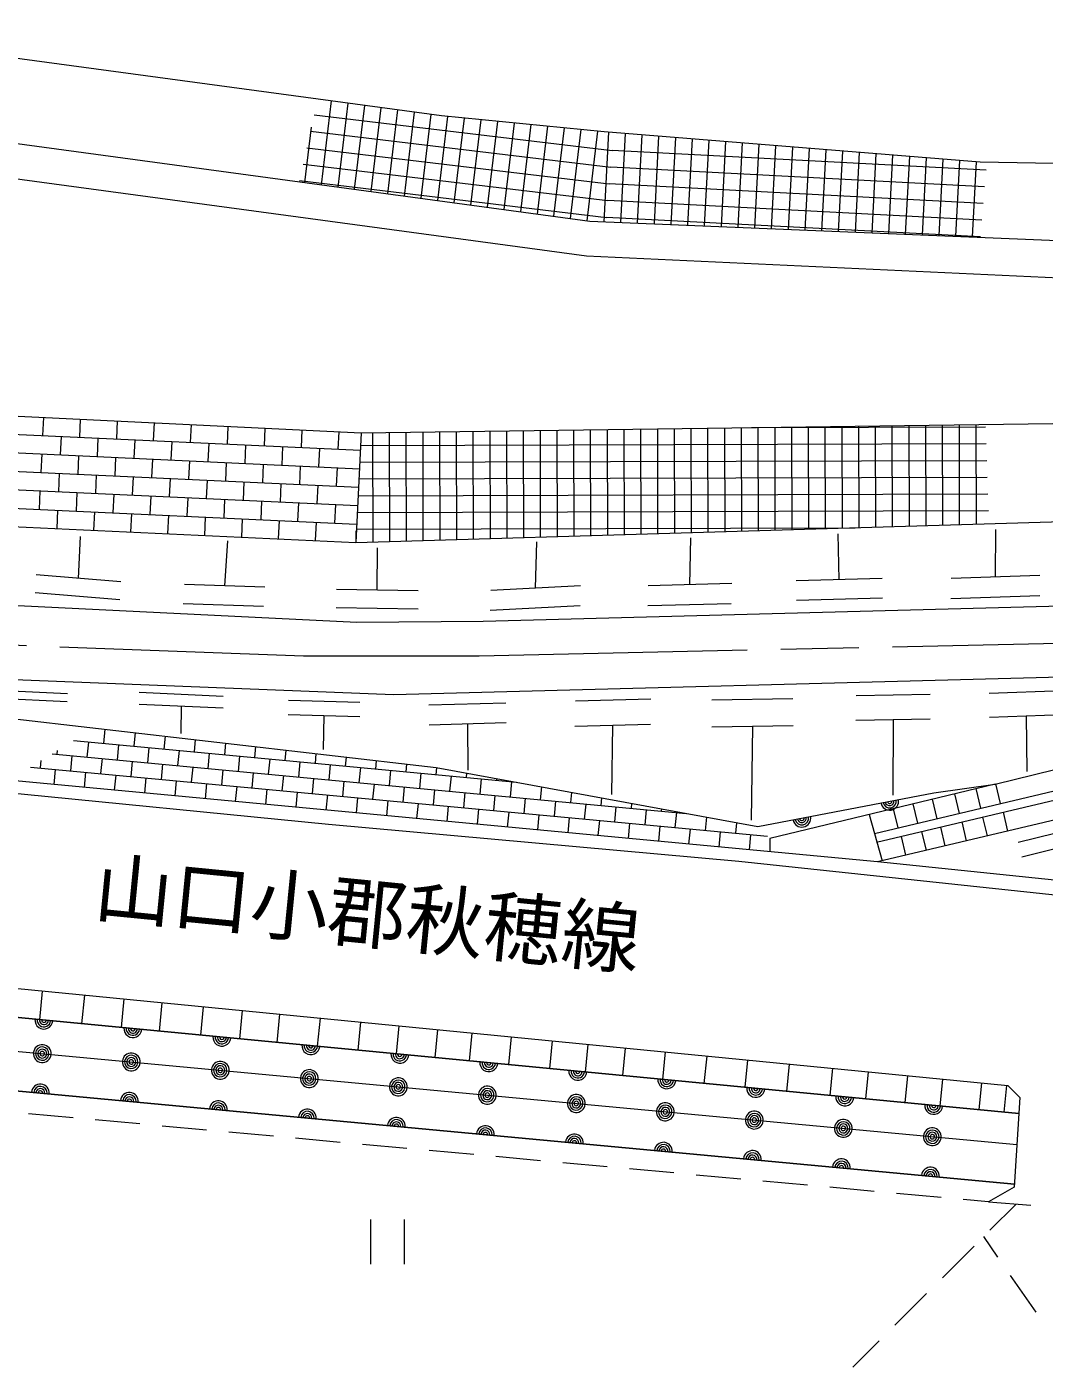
# Model space of a CAD drawing. Units: millimetres, scale not verified. Extents: x 40000 to 680000, y 20000 to 380000.
# Drawn here: x 186240 to 231760, y 240549 to 300553 of the extents above; entities that cross this region are included whole.
import ezdxf
from ezdxf.enums import TextEntityAlignment as Align

# ---------------------------------------------------------------- set-up
doc = ezdxf.new("R2010")
doc.units = ezdxf.units.MM
doc.header["$LTSCALE"] = 1000
doc.linetypes.add('CHAIN', pattern=[18.5, 12, -1.5, 3.5, -1.5])
doc.layers.add('M-BGD', color=7, linetype='Continuous', lineweight=13)
doc.layers.add('M-BMK', color=2, linetype='CHAIN', lineweight=13)
doc.layers.add('M-BGD-HTXT', color=7, linetype='Continuous')
doc.styles.add('ＭＳ ゴシック', font='')
doc.styles.get('ＭＳ ゴシック').set_extended_font_data('MS Gothic')

msp = doc.modelspace()

# ---------------------------------------------------------------- linework, layer by layer
at = {"layer": 'M-BGD'}
for p, q in [((204793, 296565), (175361, 300553)), ((199421, 293481), (199871, 297232)), ((200164, 293380), (200614, 297132)), ((200908, 293279), (201357, 297031)), ((173521, 296991), (211429, 291853)), ((199098, 296610), (212432, 295013)), ((201651, 293178), (202100, 296930)), ((202394, 293078), (202844, 296829)), ((203137, 292977), (203587, 296729)), ((203881, 292876), (204330, 296628)), ((204624, 292775), (205075, 296538)), ((212067, 295855), (204793, 296565)), ((205367, 292675), (205822, 296465)), ((198678, 293581), (198974, 296054)), ((198934, 295875), (212368, 294265)), ((206111, 292574), (206568, 296392)), ((206854, 292473), (207315, 296319)), ((207597, 292372), (208061, 296246)), ((208341, 292272), (208808, 296173)), ((209084, 292171), (209555, 296100)), ((209827, 292070), (210301, 296027)), ((210570, 291969), (211048, 295954)), ((211314, 291869), (211795, 295881)), ((228894, 294494), (212067, 295855)), ((212071, 291827), (212281, 295837)), ((211275, 290287), (171672, 295646)), ((212820, 291796), (213029, 295777)), ((213570, 291765), (213777, 295716)), ((214319, 291734), (214524, 295656)), ((215068, 291703), (215272, 295595)), ((215818, 291672), (216020, 295535)), ((216567, 291641), (216768, 295474)), ((217317, 291610), (217516, 295414)), ((218066, 291579), (218264, 295353)), ((218815, 291548), (219012, 295293)), ((219565, 291517), (219760, 295232)), ((198770, 295139), (212303, 293517)), ((229158, 294136), (212432, 295013)), ((220314, 291486), (220507, 295172)), ((221064, 291455), (221255, 295111)), ((221813, 291424), (222003, 295051)), ((222562, 291394), (222751, 294990)), ((223312, 291363), (223499, 294930)), ((224061, 291332), (224247, 294869)), ((224811, 291301), (224995, 294809)), ((225560, 291270), (225742, 294748)), ((226309, 291239), (226490, 294688)), ((227059, 291208), (227238, 294628)), ((198606, 294403), (212239, 292770)), ((229097, 293388), (212368, 294265)), ((227808, 291177), (227986, 294567)), ((228558, 291146), (228734, 294507)), ((233022, 294426), (228894, 294494)), ((198442, 293668), (212175, 292022)), ((229037, 292640), (212303, 293517)), ((228976, 291893), (212239, 292770)), ((211429, 291853), (240241, 290664)), ((228915, 291145), (212175, 292022)), ((240268, 288936), (211275, 290287)), ((183980, 283217), (201204, 282377)), ((186958, 282257), (186995, 283070)), ((188610, 282180), (188648, 282989)), ((190262, 282104), (190300, 282909)), ((191915, 282027), (191952, 282828)), ((193567, 281951), (193604, 282748)), ((195220, 281874), (195256, 282667)), ((201204, 282377), (232142, 282797)), ((218670, 282614), (229133, 282645)), ((219730, 278022), (219717, 282628)), ((220480, 278044), (220467, 282638)), ((221230, 278066), (221216, 282649)), ((221980, 278088), (221966, 282659)), ((222730, 278111), (222716, 282669)), ((223480, 278133), (223466, 282679)), ((224230, 278155), (224216, 282689)), ((224980, 278177), (224966, 282699)), ((225729, 278199), (225716, 282710)), ((226479, 278221), (226466, 282720)), ((227229, 278243), (227216, 282730)), ((227979, 278265), (227966, 282740)), ((228729, 278288), (228716, 282750)), ((180974, 282535), (201164, 281598)), ((187746, 281393), (187784, 282219)), ((189398, 281316), (189436, 282142)), ((191050, 281239), (191089, 282066)), ((196872, 281797), (196909, 282587)), ((198524, 281721), (198561, 282506)), ((200177, 281644), (200213, 282426)), ((201204, 282377), (200954, 277468)), ((201731, 277491), (201717, 282384)), ((202481, 277513), (202467, 282394)), ((203231, 277535), (203217, 282405)), ((203981, 277557), (203967, 282415)), ((204731, 277580), (204717, 282425)), ((205481, 277602), (205467, 282435)), ((206231, 277624), (206217, 282445)), ((206981, 277646), (206967, 282455)), ((207731, 277668), (207717, 282466)), ((208481, 277690), (208467, 282476)), ((209231, 277712), (209217, 282486)), ((209981, 277734), (209967, 282496)), ((210731, 277757), (210717, 282506)), ((211481, 277779), (211467, 282516)), ((212231, 277801), (212217, 282527)), ((212981, 277823), (212967, 282537)), ((213730, 277845), (213717, 282547)), ((214480, 277867), (214467, 282557)), ((215230, 277889), (215217, 282567)), ((215980, 277911), (215967, 282577)), ((216730, 277934), (216717, 282588)), ((217480, 277956), (217467, 282598)), ((218230, 277978), (218217, 282608)), ((218980, 278000), (218967, 282618)), ((180149, 281745), (201122, 280772)), ((186881, 280605), (186919, 281431)), ((192703, 281163), (192741, 281989)), ((194355, 281086), (194393, 281912)), ((196008, 281009), (196046, 281836)), ((197660, 280933), (197698, 281759)), ((199312, 280856), (199351, 281682)), ((201175, 281813), (229160, 281895)), ((179325, 280955), (201080, 279946)), ((188533, 280528), (188572, 281354)), ((190186, 280451), (190224, 281278)), ((191838, 280375), (191877, 281201)), ((193491, 280298), (193529, 281124)), ((195143, 280222), (195181, 281048)), ((196795, 280145), (196834, 280971)), ((198448, 280068), (198486, 280895)), ((201137, 281063), (229188, 281145)), ((139014, 280340), (200954, 277468)), ((187669, 279740), (187707, 280566)), ((189321, 279664), (189360, 280490)), ((190974, 279587), (191012, 280413)), ((192626, 279510), (192664, 280337)), ((194279, 279434), (194317, 280260)), ((200100, 279992), (200139, 280818)), ((201099, 280313), (229215, 280395)), ((178500, 280165), (201038, 279120)), ((186804, 278952), (186843, 279778)), ((188457, 278876), (188495, 279702)), ((190109, 278799), (190148, 279625)), ((195931, 279357), (195969, 280183)), ((197583, 279280), (197622, 280107)), ((199236, 279204), (199274, 280030)), ((201060, 279563), (229243, 279645)), ((177676, 279376), (200996, 278294)), ((191762, 278722), (191800, 279549)), ((193414, 278646), (193452, 279472)), ((195066, 278569), (195105, 279395)), ((196719, 278493), (196757, 279319)), ((198371, 278416), (198410, 279242)), ((200024, 278339), (200062, 279165)), ((187592, 278088), (187631, 278914)), ((189245, 278011), (189283, 278837)), ((190897, 277935), (190935, 278761)), ((192549, 277858), (192588, 278684)), ((194202, 277781), (194240, 278607)), ((195854, 277705), (195893, 278531)), ((197507, 277628), (197545, 278454)), ((200954, 277468), (251231, 278951)), ((201022, 278813), (229270, 278895)), ((199159, 277551), (199197, 278378)), ((200981, 277469), (200980, 277986)), ((200984, 278063), (223306, 278128)), ((222585, 275802), (222546, 277852)), ((229584, 275926), (229591, 278054)), ((188549, 275863), (188644, 277740)), ((195099, 275527), (195240, 277538)), ((201919, 275331), (201926, 277224)), ((209006, 275420), (209061, 277493)), ((215910, 275576), (215950, 277672)), ((190448, 275711), (186651, 276014)), ((196896, 275467), (193302, 275588)), ((211016, 275521), (206997, 275319)), ((217778, 275626), (214042, 275525)), ((224514, 275853), (220657, 275752)), ((231573, 275996), (227595, 275855)), ((190407, 274907), (186611, 275210)), ((203746, 275301), (200091, 275361)), ((206659, 273947), (252803, 275164)), ((224531, 274974), (220674, 274873)), ((231569, 275084), (227591, 274943)), ((183969, 274741), (201009, 273897)), ((196835, 274605), (193241, 274726)), ((203743, 274490), (200088, 274550)), ((210992, 274632), (206974, 274430)), ((217761, 274728), (214026, 274627)), ((201009, 273897), (206659, 273947)), ((164574, 272026), (204561, 267396)), ((202652, 270662), (250983, 271943)), ((229569, 266654), (250983, 271943)), ((224300, 263170), (136413, 271435)), ((177529, 271660), (202652, 270662)), ((184292, 270884), (188053, 270705)), ((191263, 270765), (195023, 270595)), ((223344, 270621), (226665, 270684)), ((224168, 264436), (251266, 270893)), ((229305, 270724), (232590, 270841)), ((184282, 270523), (188042, 270343)), ((191261, 270234), (195021, 270064)), ((193141, 270149), (193138, 268910)), ((197943, 270411), (201147, 270321)), ((204229, 270197), (207675, 270296)), ((210786, 270376), (214161, 270466)), ((216885, 270426), (220519, 270480)), ((224261, 264047), (251358, 270504)), ((197929, 269762), (201133, 269672)), ((199531, 269717), (199500, 268202)), ((223339, 269514), (226660, 269577)), ((251601, 269649), (224300, 263170)), ((224999, 269546), (224984, 266160)), ((229317, 269654), (232602, 269771)), ((230960, 269713), (230988, 267217)), ((189685, 268472), (189745, 269111)), ((191037, 268345), (191095, 268955)), ((204235, 269304), (207681, 269403)), ((205958, 269353), (205972, 267270)), ((210765, 269251), (214140, 269341)), ((212452, 269296), (212394, 266193)), ((216895, 269215), (220529, 269268)), ((218712, 269241), (218644, 265038)), ((188332, 268599), (208155, 266735)), ((188945, 267859), (189009, 268535)), ((190298, 267732), (190361, 268408)), ((191650, 267605), (191714, 268281)), ((192390, 268217), (192444, 268799)), ((193742, 268090), (193794, 268642)), ((195095, 267963), (195144, 268486)), ((196447, 267836), (196493, 268330)), ((186853, 267374), (186885, 267712)), ((187367, 268007), (215743, 265339)), ((187593, 267986), (187609, 268155)), ((188205, 267246), (188269, 267923)), ((189558, 267119), (189621, 267795)), ((190910, 266992), (190974, 267668)), ((193002, 267478), (193066, 268154)), ((194355, 267350), (194418, 268027)), ((195707, 267223), (195771, 267899)), ((197060, 267096), (197123, 267772)), ((197799, 267709), (197843, 268174)), ((198412, 266969), (198475, 267645)), ((199152, 267581), (199193, 268017)), ((200504, 267454), (200542, 267861)), ((201856, 267327), (201892, 267705)), ((186402, 267416), (219381, 264315)), ((187466, 266634), (187529, 267310)), ((188818, 266507), (188882, 267183)), ((190170, 266380), (190234, 267056)), ((192263, 266865), (192326, 267541)), ((193615, 266738), (193679, 267414)), ((194967, 266611), (195031, 267287)), ((196320, 266483), (196383, 267160)), ((197672, 266356), (197736, 267032)), ((199764, 266842), (199828, 267518)), ((201117, 266714), (201180, 267391)), ((202469, 266587), (202533, 267263)), ((203209, 267200), (203242, 267549)), ((203821, 266460), (203885, 267136)), ((204561, 267396), (218953, 264748)), ((204561, 267073), (204591, 267390)), ((205914, 266945), (205932, 267144)), ((178162, 266983), (199745, 264852)), ((191523, 266252), (191586, 266929)), ((192875, 266125), (192939, 266801)), ((194228, 265998), (194291, 266674)), ((195580, 265871), (195644, 266547)), ((196932, 265744), (196996, 266420)), ((199025, 266229), (199088, 266905)), ((200377, 266102), (200440, 266778)), ((201729, 265975), (201793, 266651)), ((203082, 265847), (203145, 266524)), ((205174, 266333), (205237, 267009)), ((206526, 266206), (206590, 266882)), ((207266, 266818), (207273, 266897)), ((207879, 266078), (207942, 266755)), ((209231, 265951), (209285, 266527)), ((229569, 266654), (219484, 264210)), ((226817, 266265), (229569, 266654)), ((228931, 265571), (228721, 266449)), ((229806, 265779), (229596, 266661)), ((198285, 265616), (198348, 266293)), ((199637, 265489), (199701, 266165)), ((200989, 265362), (201053, 266038)), ((202342, 265235), (202405, 265911)), ((204434, 265720), (204498, 266396)), ((205786, 265593), (205850, 266269)), ((207139, 265466), (207202, 266142)), ((208491, 265339), (208555, 266015)), ((209844, 265211), (209907, 265888)), ((210583, 265824), (210626, 266280)), ((211936, 265697), (211967, 266033)), ((218953, 264748), (226817, 266265)), ((218953, 264748), (226817, 266265)), ((226965, 265102), (226757, 265973)), ((227974, 265343), (227766, 266217)), ((203694, 265108), (203758, 265784)), ((205047, 264980), (205110, 265657)), ((206399, 264853), (206463, 265529)), ((207751, 264726), (207815, 265402)), ((209104, 264599), (209167, 265275)), ((211196, 265084), (211260, 265760)), ((212548, 264957), (212612, 265633)), ((213288, 265570), (213309, 265787)), ((213901, 264830), (213964, 265506)), ((214641, 265443), (214650, 265540)), ((215253, 264703), (215317, 265379)), ((223932, 265288), (224506, 263219)), ((225228, 264689), (225023, 265552)), ((226107, 264898), (225900, 265765)), ((229922, 265396), (230123, 264552)), ((199745, 264852), (218103, 263199)), ((210456, 264472), (210520, 265148)), ((211809, 264345), (211872, 265021)), ((213161, 264217), (213225, 264894)), ((214513, 264090), (214577, 264766)), ((215866, 263963), (215929, 264639)), ((216606, 264576), (216662, 265170)), ((217958, 264448), (218003, 264923)), ((227116, 264727), (227317, 263886)), ((228075, 264956), (228276, 264113)), ((229008, 265178), (229209, 264335)), ((230593, 264049), (235036, 265139)), ((217218, 263836), (217282, 264512)), ((218571, 263709), (218634, 264385)), ((219484, 264210), (219478, 263623)), ((225359, 264309), (225559, 263469)), ((226273, 264526), (226473, 263685)), ((230762, 263402), (235204, 264493)), ((218103, 263199), (261329, 258592)), ((292793, 256047), (224300, 263170)), ((179880, 258079), (230132, 253161)), ((230627, 251902), (179214, 256834)), ((179214, 256834), (230627, 251902)), ((186926, 257389), (186801, 256106)), ((188813, 257204), (188688, 255925)), ((190580, 257032), (190456, 255755)), ((192284, 256865), (192159, 255592)), ((194128, 256684), (194004, 255415)), ((195875, 256513), (195751, 255247)), ((197544, 256350), (197421, 255087)), ((199359, 256172), (199236, 254913)), ((201172, 255995), (201049, 254739)), ((202892, 255827), (202769, 254574)), ((204622, 255657), (204500, 254408)), ((179165, 255311), (230538, 250513)), ((179165, 255311), (230538, 250513)), ((179165, 255311), (230538, 250513)), ((206158, 255507), (206036, 254261)), ((207916, 255335), (207795, 254092)), ((209749, 255156), (209628, 253916)), ((211346, 254999), (211225, 253763)), ((213008, 254837), (212887, 253603)), ((214805, 254661), (214684, 253431)), ((216659, 254479), (216539, 253253)), ((218488, 254300), (218369, 253078)), ((220356, 254117), (220237, 252898)), ((222282, 253929), (222163, 252714)), ((230426, 248749), (179107, 253546)), ((179107, 253546), (230426, 248749)), ((223886, 253772), (223768, 252560)), ((225651, 253599), (225532, 252390)), ((227206, 253447), (227088, 252241)), ((228950, 253276), (228832, 252074)), ((230074, 253166), (229957, 251966)), ((230132, 253161), (230673, 252618)), ((230673, 252618), (230417, 248608)), ((188309, 251712), (186317, 251894)), ((191296, 251437), (189305, 251620)), ((194284, 251163), (192292, 251346)), ((197271, 250889), (195280, 251072)), ((200259, 250615), (198267, 250798)), ((203246, 250341), (201255, 250523)), ((206234, 250066), (204242, 250249)), ((209221, 249792), (207229, 249975)), ((212209, 249518), (210217, 249701)), ((215196, 249244), (213204, 249426)), ((218183, 248969), (216192, 249152)), ((221171, 248695), (219179, 248878)), ((224158, 248421), (222167, 248604)), ((230417, 248608), (229269, 247952)), ((227146, 248147), (225154, 248330)), ((229269, 247952), (228142, 248055)), ((229269, 247952), (231158, 247802)), ((230506, 247854), (229328, 246676)), ((201617, 247164), (201617, 245164)), ((203117, 247164), (203117, 245164)), ((229045, 246393), (229677, 245477)), ((228621, 245969), (227206, 244555)), ((230245, 244654), (231381, 243008)), ((226499, 243848), (225085, 242434)), ((224378, 241727), (223199, 240549))]:
    msp.add_line(p, q, dxfattribs=at)
for centre, radius, start, end in [((224844, 265885), 400, 190.9182, 10.9182), ((224844, 265885), 300, 190.9182, 10.9182), ((224844, 265885), 200, 190.9182, 10.9182), ((224844, 265885), 100, 190.9182, 10.9182), ((220917, 265127), 400, 190.9182, 10.9182), ((220917, 265127), 300, 190.9182, 10.9182), ((220917, 265127), 200, 190.9182, 10.9182), ((220917, 265127), 100, 190.9182, 10.9182), ((187003, 256086), 400, 174.52073, 354.52073), ((187003, 256086), 300, 174.52073, 354.52073), ((187003, 256086), 200, 174.52073, 354.52073), ((187003, 256086), 100, 174.52073, 354.52073), ((190984, 255704), 400, 174.52073, 354.52073), ((190984, 255704), 300, 174.52073, 354.52073), ((190984, 255704), 200, 174.52073, 354.52073), ((190984, 255704), 100, 174.52073, 354.52073), ((194966, 255322), 400, 174.52073, 354.52073), ((194966, 255322), 300, 174.52073, 354.52073), ((194966, 255322), 200, 174.52073, 354.52073), ((194966, 255322), 100, 174.52073, 354.52073), ((186929, 254586), 400, 174.66416, 354.66416), ((186929, 254586), 400, 354.66416, 174.66416), ((186929, 254586), 300, 174.66416, 354.66416), ((186929, 254586), 300, 354.66416, 174.66416), ((186929, 254586), 200, 174.66416, 354.66416), ((186929, 254586), 200, 354.66416, 174.66416), ((186929, 254586), 100, 354.66416, 174.66416), ((186929, 254586), 100, 174.66416, 354.66416), ((190912, 254214), 400, 354.66416, 174.66416), ((190912, 254214), 300, 354.66416, 174.66416), ((198948, 254941), 400, 174.52073, 354.52073), ((198948, 254941), 300, 174.52073, 354.52073), ((198948, 254941), 200, 174.52073, 354.52073), ((198948, 254941), 100, 174.52073, 354.52073), ((202930, 254559), 400, 174.52073, 354.52073), ((202930, 254559), 300, 174.52073, 354.52073), ((202930, 254559), 200, 174.52073, 354.52073), ((202930, 254559), 100, 174.52073, 354.52073), ((190912, 254214), 400, 174.66416, 354.66416), ((190912, 254214), 300, 174.66416, 354.66416), ((190912, 254214), 200, 174.66416, 354.66416), ((190912, 254214), 200, 354.66416, 174.66416), ((190912, 254214), 100, 354.66416, 174.66416), ((190912, 254214), 100, 174.66416, 354.66416), ((194895, 253842), 400, 174.66416, 354.66416), ((194895, 253842), 400, 354.66416, 174.66416), ((194895, 253842), 300, 174.66416, 354.66416), ((194895, 253842), 300, 354.66416, 174.66416), ((194895, 253842), 200, 174.66416, 354.66416), ((194895, 253842), 200, 354.66416, 174.66416), ((194895, 253842), 100, 354.66416, 174.66416), ((194895, 253842), 100, 174.66416, 354.66416), ((198877, 253470), 400, 354.66416, 174.66416), ((206911, 254177), 400, 174.52073, 354.52073), ((206911, 254177), 300, 174.52073, 354.52073), ((206911, 254177), 200, 174.52073, 354.52073), ((206911, 254177), 100, 174.52073, 354.52073), ((210893, 253795), 400, 174.52073, 354.52073), ((210893, 253795), 300, 174.52073, 354.52073), ((186845, 252823), 400, 354.65958, 174.65958), ((198877, 253470), 400, 174.66416, 354.66416), ((198877, 253470), 300, 174.66416, 354.66416), ((198877, 253470), 300, 354.66416, 174.66416), ((198877, 253470), 200, 174.66416, 354.66416), ((198877, 253470), 200, 354.66416, 174.66416), ((198877, 253470), 100, 354.66416, 174.66416), ((198877, 253470), 100, 174.66416, 354.66416), ((202860, 253098), 400, 354.66416, 174.66416), ((202860, 253098), 300, 354.66416, 174.66416), ((202860, 253098), 200, 354.66416, 174.66416), ((210893, 253795), 200, 174.52073, 354.52073), ((210893, 253795), 100, 174.52073, 354.52073), ((214875, 253413), 400, 174.52073, 354.52073), ((214875, 253413), 300, 174.52073, 354.52073), ((214875, 253413), 200, 174.52073, 354.52073), ((214875, 253413), 100, 174.52073, 354.52073), ((186845, 252823), 300, 354.65958, 174.65958), ((186845, 252823), 200, 354.65958, 174.65958), ((186845, 252823), 100, 354.65958, 174.65958), ((190827, 252451), 400, 354.65958, 174.65958), ((190827, 252451), 300, 354.65958, 174.65958), ((190827, 252451), 200, 354.65958, 174.65958), ((202860, 253098), 400, 174.66416, 354.66416), ((202860, 253098), 300, 174.66416, 354.66416), ((202860, 253098), 200, 174.66416, 354.66416), ((202860, 253098), 100, 354.66416, 174.66416), ((202860, 253098), 100, 174.66416, 354.66416), ((206843, 252726), 400, 174.66416, 354.66416), ((206843, 252726), 400, 354.66416, 174.66416), ((206843, 252726), 300, 174.66416, 354.66416), ((206843, 252726), 300, 354.66416, 174.66416), ((206843, 252726), 200, 174.66416, 354.66416), ((206843, 252726), 200, 354.66416, 174.66416), ((206843, 252726), 100, 354.66416, 174.66416), ((206843, 252726), 100, 174.66416, 354.66416), ((210825, 252354), 400, 354.66416, 174.66416), ((210825, 252354), 300, 354.66416, 174.66416), ((218856, 253031), 400, 174.52073, 354.52073), ((218856, 253031), 300, 174.52073, 354.52073), ((218856, 253031), 200, 174.52073, 354.52073), ((218856, 253031), 100, 174.52073, 354.52073), ((222838, 252649), 400, 174.52073, 354.52073), ((222838, 252649), 300, 174.52073, 354.52073), ((222838, 252649), 200, 174.52073, 354.52073), ((222838, 252649), 100, 174.52073, 354.52073), ((190827, 252451), 100, 354.65958, 174.65958), ((194810, 252079), 400, 354.65958, 174.65958), ((194810, 252079), 300, 354.65958, 174.65958), ((194810, 252079), 200, 354.65958, 174.65958), ((194810, 252079), 100, 354.65958, 174.65958), ((198793, 251706), 400, 354.65958, 174.65958), ((210825, 252354), 400, 174.66416, 354.66416), ((210825, 252354), 300, 174.66416, 354.66416), ((210825, 252354), 200, 174.66416, 354.66416), ((210825, 252354), 200, 354.66416, 174.66416), ((210825, 252354), 100, 354.66416, 174.66416), ((210825, 252354), 100, 174.66416, 354.66416), ((214808, 251982), 400, 174.66416, 354.66416), ((214808, 251982), 400, 354.66416, 174.66416), ((214808, 251982), 300, 354.66416, 174.66416), ((214808, 251982), 200, 354.66416, 174.66416), ((214808, 251982), 100, 354.66416, 174.66416), ((226820, 252267), 400, 174.52073, 354.52073), ((226820, 252267), 300, 174.52073, 354.52073), ((226820, 252267), 200, 174.52073, 354.52073), ((226820, 252267), 100, 174.52073, 354.52073), ((198793, 251706), 300, 354.65958, 174.65958), ((198793, 251706), 200, 354.65958, 174.65958), ((198793, 251706), 100, 354.65958, 174.65958), ((202775, 251334), 400, 354.65958, 174.65958), ((202775, 251334), 300, 354.65958, 174.65958), ((202775, 251334), 200, 354.65958, 174.65958), ((202775, 251334), 100, 354.65958, 174.65958), ((214808, 251982), 300, 174.66416, 354.66416), ((214808, 251982), 200, 174.66416, 354.66416), ((214808, 251982), 100, 174.66416, 354.66416), ((218791, 251610), 400, 174.66416, 354.66416), ((218791, 251610), 400, 354.66416, 174.66416), ((218791, 251610), 300, 174.66416, 354.66416), ((218791, 251610), 300, 354.66416, 174.66416), ((218791, 251610), 200, 174.66416, 354.66416), ((218791, 251610), 200, 354.66416, 174.66416), ((218791, 251610), 100, 354.66416, 174.66416), ((218791, 251610), 100, 174.66416, 354.66416), ((222773, 251238), 400, 354.66416, 174.66416), ((222773, 251238), 300, 354.66416, 174.66416), ((222773, 251238), 200, 354.66416, 174.66416), ((206758, 250962), 400, 354.65958, 174.65958), ((206758, 250962), 300, 354.65958, 174.65958), ((206758, 250962), 200, 354.65958, 174.65958), ((206758, 250962), 100, 354.65958, 174.65958), ((210740, 250589), 400, 354.65958, 174.65958), ((210740, 250589), 300, 354.65958, 174.65958), ((222773, 251238), 400, 174.66416, 354.66416), ((222773, 251238), 300, 174.66416, 354.66416), ((222773, 251238), 200, 174.66416, 354.66416), ((222773, 251238), 100, 354.66416, 174.66416), ((222773, 251238), 100, 174.66416, 354.66416), ((226756, 250866), 400, 174.66416, 354.66416), ((226756, 250866), 400, 354.66416, 174.66416), ((226756, 250866), 300, 174.66416, 354.66416), ((226756, 250866), 300, 354.66416, 174.66416), ((226756, 250866), 200, 174.66416, 354.66416), ((226756, 250866), 200, 354.66416, 174.66416), ((226756, 250866), 100, 354.66416, 174.66416), ((226756, 250866), 100, 174.66416, 354.66416), ((210740, 250589), 200, 354.65958, 174.65958), ((210740, 250589), 100, 354.65958, 174.65958), ((214723, 250217), 400, 354.65958, 174.65958), ((214723, 250217), 300, 354.65958, 174.65958), ((214723, 250217), 200, 354.65958, 174.65958), ((214723, 250217), 100, 354.65958, 174.65958), ((218706, 249845), 400, 354.65958, 174.65958), ((218706, 249845), 300, 354.65958, 174.65958), ((218706, 249845), 200, 354.65958, 174.65958), ((218706, 249845), 100, 354.65958, 174.65958), ((222688, 249473), 400, 354.65958, 174.65958), ((222688, 249473), 300, 354.65958, 174.65958), ((222688, 249473), 200, 354.65958, 174.65958), ((222688, 249473), 100, 354.65958, 174.65958), ((226671, 249100), 400, 354.65958, 174.65958), ((226671, 249100), 300, 354.65958, 174.65958), ((226671, 249100), 200, 354.65958, 174.65958), ((226671, 249100), 100, 354.65958, 174.65958)]:
    msp.add_arc(centre, radius, start, end, dxfattribs=at)
at = {"layer": 'M-BMK'}
for p, q in [((206474, 272395), (267670, 273731)), ((169236, 273504), (198621, 272391)), ((198621, 272391), (206474, 272395))]:
    msp.add_line(p, q, dxfattribs=at)

# ---------------------------------------------------------------- texts
at = {"layer": 'M-BGD-HTXT', "style": 'ＭＳ ゴシック'}
msp.add_text('主要地方道\u3000山口小郡秋穂線', height=2566, rotation=354.375, dxfattribs=at).set_placement((168196, 262080), align=Align.BOTTOM_LEFT)

doc.saveas('drawing.dxf')
